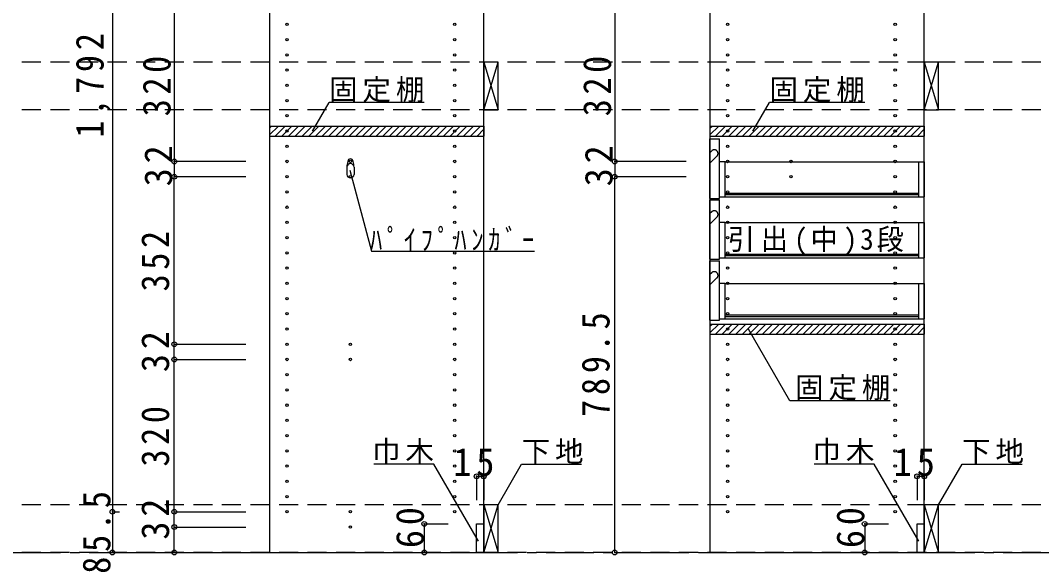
# Model space of a CAD drawing. Units: millimetres at full size, sheet at 1:20. Extents: x -3922 to 3878, y -2932 to 2722.
# Drawn here: x -421 to 1724, y -1724 to -593 of the extents above; entities that cross this region are included whole.
import ezdxf

# ---------------------------------------------------------------- set-up
doc = ezdxf.new("R2010")
doc.units = ezdxf.units.MM
doc.header["$LTSCALE"] = 20
doc.header["$PDMODE"] = 32
doc.header["$PDSIZE"] = 10
for name, pattern in [('CHAIN1', [8, 5, -1, 1, -1]), ('DASHED1', [1.8, 1.2, -0.6]), ('DASHED2', [3, 2, -1])]:
    doc.linetypes.add(name, pattern=pattern)
for name, color, linetype in [('0-3_固定棚', 3, 'Continuous'), ('0-5_側板', 4, 'Continuous'), ('0-6_パイプハンガー', 4, 'Continuous'), ('0-7_桟木・巾木', 2, 'Continuous'), ('0-8', 7, 'Continuous'), ('0-A_文字', 7, 'Continuous'), ('0-B_寸法', 7, 'Continuous'), ('0-C_ハッチ', 4, 'Continuous')]:
    doc.layers.add(name, color=color, linetype=linetype)
doc.styles.add('ＭＳ ゴシック', font='')
doc.styles.get('ＭＳ ゴシック').set_extended_font_data('MS Gothic')

msp = doc.modelspace()

# ---------------------------------------------------------------- linework, layer by layer
at = {"layer": '0-3_固定棚', "color": 2}
for p, q in [((102.37, -815.27), (552.37, -815.27)), ((102.37, -815.27), (102.37, -836.27)), ((102.37, -836.27), (552.37, -836.27)), ((552.37, -815.27), (552.37, -836.27)), ((1027.37, -815.27), (1477.37, -815.27)), ((1027.37, -815.27), (1027.37, -836.27)), ((1027.37, -836.27), (1477.37, -836.27)), ((1477.37, -815.27), (1477.37, -836.27)), ((1027.37, -1231.27), (1477.37, -1231.27)), ((1027.37, -1231.27), (1027.37, -1252.27)), ((1477.37, -1231.27), (1477.37, -1252.27)), ((1027.37, -1252.27), (1477.37, -1252.27))]:
    msp.add_line(p, q, dxfattribs=at)
at = {"layer": '0-5_側板', "color": 3}
for p, q in [((552.37, -1711.27), (552.37, 251.73)), ((1477.37, -1711.27), (1477.37, 251.73))]:
    msp.add_line(p, q, dxfattribs=at)
for points in [[(102.37, 251.73), (102.37, -1711.27), (552.37, -1711.27)], [(1027.37, 251.73), (1027.37, -1711.27), (1477.37, -1711.27)]]:
    msp.add_lwpolyline(points, dxfattribs=at)
at = {"layer": '0-5_側板'}
for centre in [(139.37, -601.77), (491.37, -601.77), (1064.37, -601.77), (1416.37, -601.77), (139.37, -633.77), (491.37, -633.77), (1064.37, -633.77), (1416.37, -633.77), (139.37, -665.77), (491.37, -665.77), (1064.37, -665.77), (1416.37, -665.77), (139.37, -697.77), (491.37, -697.77), (1064.37, -697.77), (1416.37, -697.77), (139.37, -729.77), (491.37, -729.77), (1064.37, -729.77), (1416.37, -729.77), (139.37, -761.77), (491.37, -761.77), (1064.37, -761.77), (1416.37, -761.77), (139.37, -793.77), (491.37, -793.77), (1064.37, -793.77), (1416.37, -793.77), (139.37, -825.77), (491.37, -825.77), (1064.37, -825.77), (1416.37, -825.77), (139.37, -857.77), (491.37, -857.77), (1064.37, -857.77), (1416.37, -857.77), (139.37, -889.77), (272.37, -889.77), (491.37, -889.77), (1064.37, -889.77), (1197.37, -889.77), (1416.37, -889.77), (139.37, -921.77), (272.37, -921.77), (491.37, -921.77), (1064.37, -921.77), (1197.37, -921.77), (1416.37, -921.77), (139.37, -953.77), (491.37, -953.77), (1064.37, -953.77), (1416.37, -953.77), (139.37, -985.77), (491.37, -985.77), (1064.37, -985.77), (1416.37, -985.77), (139.37, -1017.77), (491.37, -1017.77), (1064.37, -1017.77), (1416.37, -1017.77), (139.37, -1049.77), (491.37, -1049.77), (1064.37, -1049.77), (1416.37, -1049.77), (139.37, -1081.77), (491.37, -1081.77), (1064.37, -1081.77), (1416.37, -1081.77), (139.37, -1113.77), (491.37, -1113.77), (1064.37, -1113.77), (1416.37, -1113.77), (139.37, -1145.77), (491.37, -1145.77), (1064.37, -1145.77), (1416.37, -1145.77), (139.37, -1177.77), (491.37, -1177.77), (1064.37, -1177.77), (1416.37, -1177.77), (139.37, -1209.77), (491.37, -1209.77), (1064.37, -1209.77), (1416.37, -1209.77), (139.37, -1241.77), (491.37, -1241.77), (1064.37, -1241.77), (1416.37, -1241.77), (139.37, -1273.77), (272.37, -1273.77), (491.37, -1273.77), (1064.37, -1273.77), (1416.37, -1273.77), (139.37, -1305.77), (272.37, -1305.77), (491.37, -1305.77), (1064.37, -1305.77), (1416.37, -1305.77), (139.37, -1337.77), (491.37, -1337.77), (1064.37, -1337.77), (1416.37, -1337.77), (139.37, -1369.77), (491.37, -1369.77), (1064.37, -1369.77), (1416.37, -1369.77), (139.37, -1401.77), (491.37, -1401.77), (1064.37, -1401.77), (1416.37, -1401.77), (139.37, -1433.77), (491.37, -1433.77), (1064.37, -1433.77), (1416.37, -1433.77), (139.37, -1465.77), (491.37, -1465.77), (1064.37, -1465.77), (1416.37, -1465.77), (139.37, -1497.77), (491.37, -1497.77), (1064.37, -1497.77), (1416.37, -1497.77), (139.37, -1529.77), (491.37, -1529.77), (1064.37, -1529.77), (1416.37, -1529.77), (139.37, -1561.77), (491.37, -1561.77), (1064.37, -1561.77), (1416.37, -1561.77), (139.37, -1593.77), (491.37, -1593.77), (1064.37, -1593.77), (1416.37, -1593.77), (139.37, -1625.77), (272.37, -1625.77), (491.37, -1625.77), (1064.37, -1625.77), (1416.37, -1625.77), (272.37, -1657.77)]:
    msp.add_circle(centre, 2.5, dxfattribs=at)
at = {"layer": '0-6_パイプハンガー', "color": 2}
for p, q in [((264.87, -901.77), (264.87, -916.77)), ((279.87, -901.77), (279.87, -916.77))]:
    msp.add_line(p, q, dxfattribs=at)
at = {"layer": '0-6_パイプハンガー', "color": 7}
for centre, radius, start, end in [((310.97, -903.28), 46.13, 162.96035, 178.115), ((272.37, -889.77), 5.5, 0, 180), ((233.77, -903.28), 46.13, 1.885, 17.03965)]:
    msp.add_arc(centre, radius, start, end, dxfattribs=at)
at = {"layer": '0-6_パイプハンガー', "color": 2}
for centre, start, end in [((272.37, -901.77), 0, 180), ((272.37, -916.77), 180, 0)]:
    msp.add_arc(centre, 7.5, start, end, dxfattribs=at)
at = {"layer": '0-7_桟木・巾木'}
for p, q in [((537.37, -1651.27), (552.37, -1651.27)), ((552.37, -1651.27), (552.37, -1711.27)), ((1462.37, -1651.27), (1477.37, -1651.27)), ((1477.37, -1651.27), (1477.37, -1711.27))]:
    msp.add_line(p, q, dxfattribs=at)
for points in [[(552.37, -1711.27), (537.37, -1711.27), (537.37, -1651.27)], [(1477.37, -1711.27), (1462.37, -1711.27), (1462.37, -1651.27)]]:
    msp.add_lwpolyline(points, dxfattribs=at)
at = {"layer": '0-8', "color": 3}
for p, q in [((552.37, -681.27), (552.37, -781.27)), ((582.37, -681.27), (552.37, -681.27)), ((582.37, -781.27), (582.37, -681.27)), ((1477.37, -681.27), (1477.37, -781.27)), ((1507.37, -681.27), (1477.37, -681.27)), ((1507.37, -781.27), (1507.37, -681.27)), ((552.37, -781.27), (582.37, -781.27)), ((1477.37, -781.27), (1507.37, -781.27)), ((552.37, -1611.27), (552.37, -1711.27)), ((582.37, -1611.27), (552.37, -1611.27)), ((582.37, -1711.27), (582.37, -1611.27)), ((1477.37, -1611.27), (1477.37, -1711.27)), ((1507.37, -1611.27), (1477.37, -1611.27)), ((1507.37, -1711.27), (1507.37, -1611.27)), ((552.37, -1711.27), (582.37, -1711.27)), ((1477.37, -1711.27), (1507.37, -1711.27))]:
    msp.add_line(p, q, dxfattribs=at)
at = {"layer": '0-8'}
for p, q in [((552.37, -781.27), (582.37, -681.27)), ((552.37, -681.27), (582.37, -781.27)), ((1477.37, -781.27), (1507.37, -681.27)), ((1477.37, -681.27), (1507.37, -781.27)), ((1059.37, -890.27), (1465.21, -890.27)), ((1059.37, -964.27), (1465.37, -964.27)), ((1059.37, -1018.27), (1465.21, -1018.27)), ((1059.37, -1092.27), (1465.37, -1092.27)), ((1059.37, -1146.27), (1465.21, -1146.27)), ((1059.37, -1220.27), (1465.37, -1220.27)), ((552.37, -1711.27), (582.37, -1611.27)), ((552.37, -1611.27), (582.37, -1711.27)), ((1477.37, -1711.27), (1507.37, -1611.27)), ((1477.37, -1611.27), (1507.37, -1711.27))]:
    msp.add_line(p, q, dxfattribs=at)
at = {"layer": '0-8', "color": 2}
for p, q in [((1047.37, -967.27), (1047.37, -842.27)), ((1465.21, -890.27), (1477.37, -890.27)), ((1465.37, -890.27), (1465.37, -964.27)), ((1477.37, -890.27), (1477.37, -964.27)), ((1047.37, -964.27), (1059.37, -964.27)), ((1059.37, -956.27), (1465.37, -956.27)), ((1059.37, -959.27), (1465.37, -959.27)), ((1465.37, -964.27), (1477.37, -964.27)), ((1027.37, -967.27), (1047.37, -967.27)), ((1047.37, -1095.27), (1047.37, -970.27)), ((1465.21, -1018.27), (1477.37, -1018.27)), ((1465.37, -1018.27), (1465.37, -1092.27)), ((1477.37, -1018.27), (1477.37, -1092.27)), ((1047.37, -1092.27), (1059.37, -1092.27)), ((1059.37, -1084.27), (1465.37, -1084.27)), ((1059.37, -1087.27), (1465.37, -1087.27)), ((1465.37, -1092.27), (1477.37, -1092.27)), ((1027.37, -1095.27), (1047.37, -1095.27)), ((1047.37, -1223.27), (1047.37, -1098.27)), ((1465.21, -1146.27), (1477.37, -1146.27)), ((1465.37, -1146.27), (1465.37, -1220.27)), ((1477.37, -1146.27), (1477.37, -1220.27)), ((1047.37, -1220.27), (1059.37, -1220.27)), ((1059.37, -1212.27), (1465.37, -1212.27)), ((1059.37, -1215.27), (1465.37, -1215.27)), ((1465.37, -1220.27), (1477.37, -1220.27)), ((1027.37, -1223.27), (1047.37, -1223.27))]:
    msp.add_line(p, q, dxfattribs=at)
at = {"layer": '0-8', "linetype": 'DASHED1'}
for p, q in [((1031.07, -867.57), (1027.37, -871.27)), ((1042.07, -878.57), (1027.37, -893.27)), ((1465.21, -890.27), (1477.37, -890.27)), ((1031.07, -995.57), (1027.37, -999.27)), ((1042.07, -1006.57), (1027.37, -1021.27)), ((1465.21, -1018.27), (1477.37, -1018.27)), ((1031.07, -1123.57), (1027.37, -1127.27)), ((1042.07, -1134.57), (1027.37, -1149.27)), ((1465.21, -1146.27), (1477.37, -1146.27))]:
    msp.add_line(p, q, dxfattribs=at)
at = {"layer": '0-8', "color": 2}
for points in [[(1027.37, -967.27), (1027.37, -842.27), (1047.37, -842.27)], [(1059.37, -964.27), (1059.37, -890.27), (1047.37, -890.27)], [(1027.37, -1095.27), (1027.37, -970.27), (1047.37, -970.27)], [(1059.37, -1092.27), (1059.37, -1018.27), (1047.37, -1018.27)], [(1027.37, -1223.27), (1027.37, -1098.27), (1047.37, -1098.27)], [(1059.37, -1220.27), (1059.37, -1146.27), (1047.37, -1146.27)]]:
    msp.add_lwpolyline(points, dxfattribs=at)
at = {"layer": '0-8', "linetype": 'DASHED1'}
for centre in [(1036.57, -873.07), (1036.57, -1001.07), (1036.57, -1129.07)]:
    msp.add_arc(centre, 7.8, 315, 135, dxfattribs=at)
at = {"layer": '0-A_文字'}
for p, q in [((192.35, -826.33), (227.37, -765.68)), ((427.37, -765.68), (227.37, -765.68)), ((1117.35, -826.33), (1152.37, -765.68)), ((1352.37, -765.68), (1152.37, -765.68)), ((270.77, -908.24), (316.31, -1078.19)), ((316.31, -1078.19), (658.64, -1078.19)), ((582.37, -1611.27), (631.79, -1525.68)), ((631.79, -1525.68), (757.81, -1525.68)), ((1372.59, -1525.68), (1246.56, -1525.68)), ((1465.97, -1687.41), (1372.59, -1525.68))]:
    msp.add_line(p, q, dxfattribs=at)
at = {"layer": '0-A_文字', "linetype": 'CHAIN1'}
msp.add_line((-3316.63, -1711.27), (3282.37, -1711.27), dxfattribs=at)
at = {"layer": '0-A_文字'}
for points in [[(1405.99, -1392.38), (1194.96, -1392.38), (1108.02, -1241.78)], [(540.97, -1687.41), (447.59, -1525.68), (321.56, -1525.68)], [(1507.37, -1611.27), (1556.79, -1525.68), (1682.81, -1525.68)]]:
    msp.add_lwpolyline(points, dxfattribs=at)
at = {"layer": '0-B_寸法', "color": 4}
for p, q in [((-227.63, 251.73), (-227.63, -1711.27)), ((-97.63, -569.77), (-97.63, -889.77)), ((827.37, -569.77), (827.37, -889.77)), ((-97.63, -889.77), (-97.63, -921.77)), ((52.37, -889.77), (-97.63, -889.77)), ((827.37, -889.77), (827.37, -921.77)), ((977.37, -889.77), (827.37, -889.77)), ((52.37, -921.77), (-97.63, -921.77)), ((-97.63, -1273.77), (-97.63, -921.77)), ((977.37, -921.77), (827.37, -921.77)), ((827.37, -1711.27), (827.37, -921.77)), ((-97.63, -1305.77), (-97.63, -1273.77)), ((-97.63, -1273.77), (52.37, -1273.77)), ((-97.63, -1625.77), (-97.63, -1305.77)), ((-97.63, -1305.77), (52.37, -1305.77)), ((537.37, -1551.27), (552.37, -1551.27)), ((537.37, -1551.27), (537.37, -1601.27)), ((552.37, -1551.27), (552.37, -1601.27)), ((1462.37, -1551.27), (1477.37, -1551.27)), ((1462.37, -1551.27), (1462.37, -1601.27)), ((1477.37, -1551.27), (1477.37, -1601.27)), ((-227.63, -1625.77), (-212.62, -1625.77)), ((-97.63, -1657.77), (-97.63, -1625.77)), ((-97.63, -1625.77), (52.37, -1625.77)), ((427.37, -1651.27), (427.37, -1711.27)), ((427.37, -1651.27), (477.37, -1651.27)), ((1352.37, -1651.27), (1352.37, -1711.27)), ((1352.37, -1651.27), (1402.37, -1651.27)), ((-97.63, -1711.27), (-97.63, -1657.77)), ((-97.63, -1657.77), (52.37, -1657.77)), ((-227.63, -1711.27), (-97.63, -1711.27)), ((-97.63, -1711.27), (52.37, -1711.27)), ((427.37, -1711.27), (477.37, -1711.27)), ((827.37, -1711.27), (977.37, -1711.27)), ((1352.37, -1711.27), (1402.37, -1711.27))]:
    msp.add_line(p, q, dxfattribs=at)
at = {"layer": '0-B_寸法', "color": 4, "linetype": 'DASHED2'}
for p, q in [((3282.37, -681.27), (-3316.63, -681.27)), ((3282.37, -781.27), (-3316.63, -781.27)), ((3282.37, -1611.27), (-3316.63, -1611.27)), ((3282.37, -1711.27), (-3316.63, -1711.27))]:
    msp.add_line(p, q, dxfattribs=at)
at = {"layer": '0-B_寸法'}
for p in [(-97.63, -889.77), (827.37, -889.77), (-97.63, -921.77), (827.37, -921.77), (-97.63, -1273.77), (-97.63, -1305.77), (537.37, -1551.27), (552.37, -1551.27), (1462.37, -1551.27), (1477.37, -1551.27), (-227.63, -1625.77), (-97.63, -1625.77), (427.37, -1651.27), (1352.37, -1651.27), (-97.63, -1657.77), (-227.63, -1711.27), (-97.63, -1711.27), (427.37, -1711.27), (827.37, -1711.27), (1352.37, -1711.27)]:
    msp.add_point(p, dxfattribs=at)
at = {"layer": '0-C_ハッチ'}
for p, q in [((102.37, -833.79), (120.9, -815.27)), ((102.37, -819.65), (106.75, -815.27)), ((114.04, -836.27), (135.04, -815.27)), ((128.18, -836.27), (149.18, -815.27)), ((142.32, -836.27), (163.32, -815.27)), ((156.46, -836.27), (177.46, -815.27)), ((170.61, -836.27), (191.61, -815.27)), ((184.75, -836.27), (205.75, -815.27)), ((198.89, -836.27), (219.89, -815.27)), ((213.03, -836.27), (234.03, -815.27)), ((227.17, -836.27), (248.17, -815.27)), ((241.32, -836.27), (262.32, -815.27)), ((255.46, -836.27), (276.46, -815.27)), ((269.6, -836.27), (290.6, -815.27)), ((283.74, -836.27), (304.74, -815.27)), ((297.89, -836.27), (318.89, -815.27)), ((312.03, -836.27), (333.03, -815.27)), ((326.17, -836.27), (347.17, -815.27)), ((340.31, -836.27), (361.31, -815.27)), ((354.45, -836.27), (375.45, -815.27)), ((368.6, -836.27), (389.6, -815.27)), ((382.74, -836.27), (403.74, -815.27)), ((396.88, -836.27), (417.88, -815.27)), ((411.02, -836.27), (432.02, -815.27)), ((425.16, -836.27), (446.16, -815.27)), ((439.31, -836.27), (460.31, -815.27)), ((453.45, -836.27), (474.45, -815.27)), ((467.59, -836.27), (488.59, -815.27)), ((481.73, -836.27), (502.73, -815.27)), ((495.88, -836.27), (516.88, -815.27)), ((510.02, -836.27), (531.02, -815.27)), ((524.16, -836.27), (545.16, -815.27)), ((538.3, -836.27), (552.37, -822.2)), ((1027.37, -833.79), (1045.9, -815.27)), ((1027.37, -819.65), (1031.75, -815.27)), ((1039.04, -836.27), (1060.04, -815.27)), ((1053.18, -836.27), (1074.18, -815.27)), ((1067.32, -836.27), (1088.32, -815.27)), ((1081.46, -836.27), (1102.46, -815.27)), ((1095.61, -836.27), (1116.61, -815.27)), ((1109.75, -836.27), (1130.75, -815.27)), ((1123.89, -836.27), (1144.89, -815.27)), ((1138.03, -836.27), (1159.03, -815.27)), ((1152.17, -836.27), (1173.17, -815.27)), ((1166.32, -836.27), (1187.32, -815.27)), ((1180.46, -836.27), (1201.46, -815.27)), ((1194.6, -836.27), (1215.6, -815.27)), ((1208.74, -836.27), (1229.74, -815.27)), ((1222.89, -836.27), (1243.89, -815.27)), ((1237.03, -836.27), (1258.03, -815.27)), ((1251.17, -836.27), (1272.17, -815.27)), ((1265.31, -836.27), (1286.31, -815.27)), ((1279.45, -836.27), (1300.45, -815.27)), ((1293.6, -836.27), (1314.6, -815.27)), ((1307.74, -836.27), (1328.74, -815.27)), ((1321.88, -836.27), (1342.88, -815.27)), ((1336.02, -836.27), (1357.02, -815.27)), ((1350.16, -836.27), (1371.16, -815.27)), ((1364.31, -836.27), (1385.31, -815.27)), ((1378.45, -836.27), (1399.45, -815.27)), ((1392.59, -836.27), (1413.59, -815.27)), ((1406.73, -836.27), (1427.73, -815.27)), ((1420.88, -836.27), (1441.88, -815.27)), ((1435.02, -836.27), (1456.02, -815.27)), ((1449.16, -836.27), (1470.16, -815.27)), ((1463.3, -836.27), (1477.37, -822.2)), ((1027.37, -1249.79), (1045.9, -1231.27)), ((1027.37, -1235.65), (1031.75, -1231.27)), ((1039.04, -1252.27), (1060.04, -1231.27)), ((1053.18, -1252.27), (1074.18, -1231.27)), ((1067.32, -1252.27), (1088.32, -1231.27)), ((1081.46, -1252.27), (1102.46, -1231.27)), ((1095.61, -1252.27), (1116.61, -1231.27)), ((1109.75, -1252.27), (1130.75, -1231.27)), ((1123.89, -1252.27), (1144.89, -1231.27)), ((1138.03, -1252.27), (1159.03, -1231.27)), ((1152.17, -1252.27), (1173.17, -1231.27)), ((1166.32, -1252.27), (1187.32, -1231.27)), ((1180.46, -1252.27), (1201.46, -1231.27)), ((1194.6, -1252.27), (1215.6, -1231.27)), ((1208.74, -1252.27), (1229.74, -1231.27)), ((1222.89, -1252.27), (1243.89, -1231.27)), ((1237.03, -1252.27), (1258.03, -1231.27)), ((1251.17, -1252.27), (1272.17, -1231.27)), ((1265.31, -1252.27), (1286.31, -1231.27)), ((1279.45, -1252.27), (1300.45, -1231.27)), ((1293.6, -1252.27), (1314.6, -1231.27)), ((1307.74, -1252.27), (1328.74, -1231.27)), ((1321.88, -1252.27), (1342.88, -1231.27)), ((1336.02, -1252.27), (1357.02, -1231.27)), ((1350.16, -1252.27), (1371.16, -1231.27)), ((1364.31, -1252.27), (1385.31, -1231.27)), ((1378.45, -1252.27), (1399.45, -1231.27)), ((1392.59, -1252.27), (1413.59, -1231.27)), ((1406.73, -1252.27), (1427.73, -1231.27)), ((1420.88, -1252.27), (1441.88, -1231.27)), ((1435.02, -1252.27), (1456.02, -1231.27)), ((1449.16, -1252.27), (1470.16, -1231.27)), ((1463.3, -1252.27), (1477.37, -1238.2))]:
    msp.add_line(p, q, dxfattribs=at)

# ---------------------------------------------------------------- texts
at = {"layer": '0-A_文字', "char_height": 43.99, "attachment_point": 7, "style": 'ＭＳ ゴシック'}
for s, insert in [('\\T1.17;固定棚', (227.37, -765.68)), ('\\T1.17;固定棚', (1152.37, -765.68)), ('\\T1.39;\\W0.85;ﾊﾟｲﾌﾟﾊﾝｶﾞｰ', (313.64, -1078.19)), ('\\T1.22;\\W0.95;引出(中)3段', (1064.87, -1086.77)), ('\\T1.17;固定棚', (1205.99, -1391.76)), ('\\T1.17;巾木', (317.59, -1525.68)), ('\\T1.17;下地', (631.79, -1525.68)), ('\\T1.17;巾木', (1242.59, -1525.68)), ('\\T1.17;下地', (1556.79, -1525.68))]:
    msp.add_mtext(s, dxfattribs=dict(at, insert=insert))
at = {"layer": '0-B_寸法', "char_height": 58.65, "attachment_point": 7, "rotation": 90, "style": 'ＭＳ ゴシック'}
for s, insert in [('\\T1.28;\\W0.9;1,792', (-230.95, -839.77)), ('\\T1.27;\\W0.9;320', (-104.54, -794.77)), ('\\T1.27;\\W0.9;320', (820.46, -794.77)), ('\\T1.27;\\W0.95;32', (-101.14, -941.89)), ('\\T1.27;\\W0.95;32', (823.86, -941.89)), ('\\T1.27;\\W0.9;352', (-107.63, -1162.77)), ('\\T1.28;\\W0.9;789.5', (817.37, -1426.52)), ('\\T1.27;\\W0.95;32', (-107.63, -1332.27)), ('\\T1.27;\\W0.9;320', (-107.63, -1530.77)), ('\\T1.28;\\W0.9;85.5', (-230.95, -1756.02)), ('\\T1.27;\\W0.95;32', (-107.63, -1684.27)), ('\\T1.27;\\W0.95;60', (427.37, -1702.05)), ('\\T1.27;\\W0.95;60', (1352.37, -1702.05))]:
    msp.add_mtext(s, dxfattribs=dict(at, insert=insert))
at = {"layer": '0-B_寸法', "char_height": 58.65, "attachment_point": 7, "style": 'ＭＳ ゴシック'}
for insert in [(488.52, -1551.27), (1413.52, -1551.27)]:
    msp.add_mtext('\\T1.27;\\W0.95;15', dxfattribs=dict(at, insert=insert))

doc.saveas('drawing.dxf')
